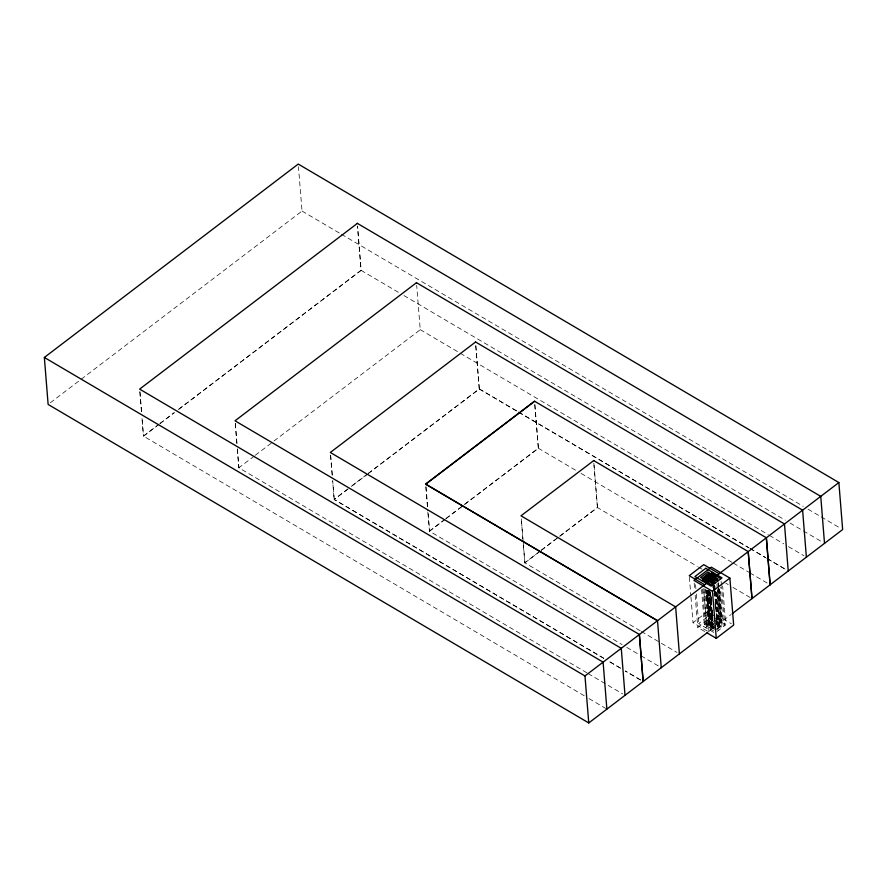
<?xml version="1.0" encoding="UTF-8"?>
<svg xmlns="http://www.w3.org/2000/svg" width="887" height="887" viewBox="0 0 887 887"><rect width="100%" height="100%" fill="white"/><g stroke="black" fill="none" stroke-linecap="round" stroke-linejoin="round"><path stroke-width="0.67" stroke-dasharray="4.43 3.33" d="M50.326 402.765L302.023 211.051L298.464 166.745M584.267 695.785L143.417 436.105L158.806 424.374M159.904 423.542L174.196 412.655M178.597 409.306L361.076 270.313L357.505 226.008L361.142 270.38L178.697 409.35M158.917 424.418L143.528 436.138L142.02 417.345M160.015 423.576L174.307 412.699M586.906 672.834L238.814 467.793L254.303 456.106M255.301 455.242L272.985 441.881M273.994 441.005L420.25 329.709L416.679 285.403M603.759 658.32L334.1 499.459L349.5 487.728M367.085 474.334L350.598 486.896L367.24 474.401M368.183 473.492L479.235 388.905L475.676 344.599M603.814 658.309L334.199 499.481L349.666 487.795M368.271 473.525L479.335 389.016L475.731 344.666M444.875 519.416L429.386 531.113L622.086 644.583M445.884 518.551L463.568 505.18M464.588 504.304L538.331 448.234L534.717 403.862M429.563 531.169L445.008 519.472M446.05 518.607L463.69 505.235M464.733 504.381L538.42 448.312L534.817 403.973M640.214 630.768L524.771 562.801L540.172 551.071M541.27 550.228L597.383 507.497L697.315 566.405M524.849 562.824L540.327 551.137M541.347 550.262L597.494 507.597L593.902 463.269M707.272 631.067L693.024 622.674L707.516 611.631L722.949 620.723L720.244 587.161M713.736 632.431L698.69 623.561L709.567 615.29L707.615 591.119M704.688 631.511L697.747 627.419L712.96 615.822L712.571 610.311M708.913 590.298L712.073 629.005L704.367 624.459L711.607 618.938M714.423 629.404L706.629 624.814L712.427 620.401M714.257 627.353L708.58 624.16L711.707 621.776M710.764 623.339L712.073 622.341L709.589 591.463M715.421 620.201L705.631 627.652L702.504 588.724M712.682 625.934L710.753 624.803L712.926 623.14L710.443 592.261M714.545 622.951L709.711 626.632L706.795 590.387M711.729 625.202L712.704 624.526M710.099 626.865L714.933 623.184M713.525 627.896L711.208 626.532L715.565 623.228M712.006 627.497L715.055 625.18M708.003 632.109L716.252 625.823M717.25 625.058L731.099 614.514M717.361 626.544L719.401 624.991L716.696 591.429M716.929 628.439L720.189 625.956L717.383 591.052M717.439 628.573L721.297 625.623L718.381 589.378M717.827 628.794L721.685 625.856L718.658 588.269M717.073 631.455L725.766 624.836L722.639 585.897M302.023 211.051L340.22 233.547M341.406 234.246L803.267 506.344M808.046 509.16L819.976 516.19M821.174 516.888L840.266 528.142M361.076 270.313L399.261 292.832M403.962 295.582L785.217 520.181M789.962 523.02L822.149 541.946M420.194 329.642L768.242 534.695M769.428 535.415L783.742 543.831M788.488 546.658L803.999 555.761M479.235 388.905L517.42 411.402M518.607 412.1L748.894 547.778M750.092 548.476L765.603 557.613M766.789 558.322L785.882 569.565L766.767 558.355M479.29 388.972L517.498 411.501M518.651 412.156L748.872 547.811M750.069 548.499L765.581 557.635M538.276 448.168L576.439 470.709M581.085 473.392L732.085 562.402M733.283 563.057L748.75 572.159M749.914 572.902L768.94 584.089M698.479 567.059L702.072 569.21M725.843 583.169L728.216 584.611M732.972 587.382L750.812 597.893M716.297 614.846L731.343 623.716M709.567 615.29L713.037 617.33M714.19 618.017L725.766 624.836M716.574 620.889L724.679 625.657L721.552 586.728M713.813 620.235L719.324 623.483L716.729 591.263M715.898 622.441L721.685 625.856M716.075 623.04L719.401 624.991M717.871 624.592L720.189 625.956M717.516 624.869L722.14 627.597L719.013 588.658M713.392 624.88L709.533 622.607L706.939 590.387M713.414 624.969L710.299 623.14L707.715 590.919M711.74 625.091L709.223 590.897M714.456 627.198L708.913 623.927L706.218 590.365L709.145 624.06M713.891 627.63L709.256 624.903L706.562 591.33M715.044 628.306L718.514 630.358L715.388 591.418M714.323 628.861L707.759 624.991L712.838 621.133L710.465 591.596M713.669 630.923L706.728 626.832L703.701 589.234M641.334 631.477L677.047 652.477M626.776 647.399L639.915 655.083M641.046 655.803L658.919 666.281M588.059 673.555L622.652 693.9M589.001 698.612L605.699 708.425M721.12 581.362L721.441 585.387M719.612 589.046L722.229 621.277M718.348 582.881L718.692 586.928M718.78 588.258L721.497 621.831M718.226 582.892L718.559 586.917M718.004 583.169L718.326 587.194M718.437 588.547L721.142 622.109M718.171 590.154L720.776 622.375M716.907 583.99L717.239 588.026M717.339 589.356L720.056 622.929M716.009 591.817L718.603 624.038M715.643 592.095L718.237 624.315M714.955 586.052L715.277 590.077M714.445 585.121L714.878 590.487M714.977 591.84L717.794 626.743M714.057 584.755L714.512 590.942M714.6 591.463L717.284 624.792M714.057 586.041L714.334 590.675M714.49 591.407L714.989 598.293M715.133 599.468L716.108 611.553M716.219 612.895L717.018 624.869M713.791 585.886L714.567 595.765M715.099 601.929L715.643 609.192M716.252 615.855L716.929 624.814M713.58 585.897L714.412 595.887M715.133 603.881L715.487 609.302M716.208 617.308L716.718 624.825M713.348 585.952L713.946 591.962M714.068 593.292L714.268 595.986M716.23 620.135L716.485 624.88M713.37 586.507L713.536 589.267M713.392 589.367L712.982 586.196L713.17 588.868M711.452 596.984L711.851 601.441M711.307 597.095L711.84 603.814M712.405 610.334L712.971 617.696M711.174 597.029L711.829 605.078M712.261 610.444L712.96 619.514M710.243 591.928L713.17 628.173M709.899 591.529L712.704 626.444M709.888 592.206L712.804 628.451M709.345 590.742L711.917 622.452M708.802 590.809L711.607 625.135M708.635 590.52L711.396 621.554L709.833 622.785L707.371 590.432M708.48 591.296L711.075 623.517M708.403 591.629L711.208 626.532M708.17 591.119L710.753 624.803M707.826 590.831L710.432 623.073M707.183 590.609L710.265 630.38M705.775 589.256L708.58 624.16M704.843 588.746L708.347 630.424M703.713 588.569L706.629 624.814M701.55 589.556L704.367 624.459M695.563 584.633L695.885 588.658M696.317 594.035L698.69 623.561M694.177 583.114L694.721 589.822M695.153 595.199L697.747 627.419M689.343 577.027L690.862 595.82M690.973 597.162L693.024 622.674M593.813 463.191L597.428 507.541M524.938 562.868L523.23 542.689L524.771 562.801M425.993 486.863L427.778 508.373M428.155 513.717L429.618 531.191M425.827 486.808L427.767 510.979M427.878 512.32L429.485 531.147M330.64 455.186L332.337 475.343M334.277 499.514L332.692 480.687L334.1 499.459M330.541 455.153L332.159 475.288M235.354 423.52L236.973 443.655M237.406 449.033L238.913 467.826M235.255 423.498L236.873 443.633M237.306 448.999L238.814 467.793M139.969 391.832L141.587 411.967M139.847 391.799L141.476 411.934M142.009 418.642L143.417 436.105M620.512 668.144L608.56 661.125L620.468 668.166M640.791 680.085L625.268 670.96L640.747 680.118M523.119 541.347L521.279 518.529L523.042 541.325"/><path stroke-width="1.33" d="M707.46 632.52L588.757 722.938L48.131 404.439L44.35 357.45L298.243 164.062L838.869 482.561L842.65 529.55L732.185 613.693M357.361 223.391L139.636 389.116L603.116 662.134L606.874 709.145M416.469 282.72L235.033 420.804L621.255 648.319L625.013 695.319M475.554 342.027L330.319 452.47L639.394 634.504L643.153 681.504M425.705 484.158L534.639 401.323M593.713 460.608L520.991 515.813L675.65 606.885L679.398 653.896M706.052 575.807L707.504 574.698L713.37 578.158M705.331 577.06L707.848 575.186M706.983 576.35L708.292 575.353M701.85 580.675L712.727 572.392M705.93 579.643L711.729 575.231M706.318 579.876L712.117 575.452M709.988 578.124L711.086 577.492M711.829 577.249L708.924 579.455L710.476 580.364M710.188 578.723L710.908 578.169M708.225 580.508L713.303 576.639M710.609 579.222L711.696 578.391M710.587 579.344L711.884 578.357M711.019 579.211L711.895 578.756M711.252 579.355L713.237 577.88M710.476 580.087L712.982 578.213M588.757 722.938L584.976 675.949L838.869 482.561M711.962 580.009L713.048 579.189M713.248 579.167L711.962 580.153L708.957 578.391M711.718 583.058L717.516 578.634M712.483 591.341L729.879 578.091L711.363 567.181L693.967 580.431L712.483 591.341L716.264 638.33L733.66 625.08L729.879 578.091M710.764 580.142C712.095 581.295 714.989 579.1 712.727 578.213C706.884 577.869 715.11 584.267 705.132 576.938M357.295 223.324L820.752 496.365L824.511 543.365M416.413 282.654L802.613 510.18L806.372 557.18M475.454 341.916L784.485 523.984L788.233 570.995M593.603 460.508L748.229 551.603L751.988 598.603L748.196 551.625M719.169 573.734L703.735 564.642L689.243 575.685L704.677 584.777M711.64 573.213L720.898 578.668M715.543 576.495L707.826 571.949L700.586 577.47L708.292 582.016M709.101 575.153L718.359 580.608M707.338 574.41L706.174 575.663L711.873 579.133M713.514 578.047L707.926 574.787L704.799 577.171L710.354 580.453M707.626 575.042L713.226 578.269M713.004 578.424L709.145 576.151L706.972 577.814L710.831 580.087M709.755 576.672L712.882 578.524M710.254 577.393L714.013 579.754L712.926 580.586L709.833 578.756M710.742 578.069L712.283 578.978M705.753 575.619L711.939 579.244M710.01 578.623L711.562 579.533M707.97 578.102L711.052 579.921M705.475 577.914L714.745 583.369M702.947 579.843L712.206 585.298M707.006 632.874L716.264 638.33M425.782 484.18L657.522 620.7L661.258 667.723M657.5 620.712L425.605 484.125L534.495 401.179L766.368 537.788L770.149 584.777M44.35 357.45L584.976 675.949M766.346 537.799L770.104 584.81M639.35 634.527L643.13 681.515M705.786 568.301L694.909 576.583L711.119 586.13L721.985 577.847L705.786 568.301M708.646 573.412L702.848 577.825L712.106 583.28L717.905 578.867L708.646 573.412M709.057 574.144L703.979 578.002L710.542 581.872L715.621 578.002L709.057 574.144M711.784 576.24L707.427 579.555L712.061 582.282L716.408 578.967L711.784 576.24"/></g></svg>
